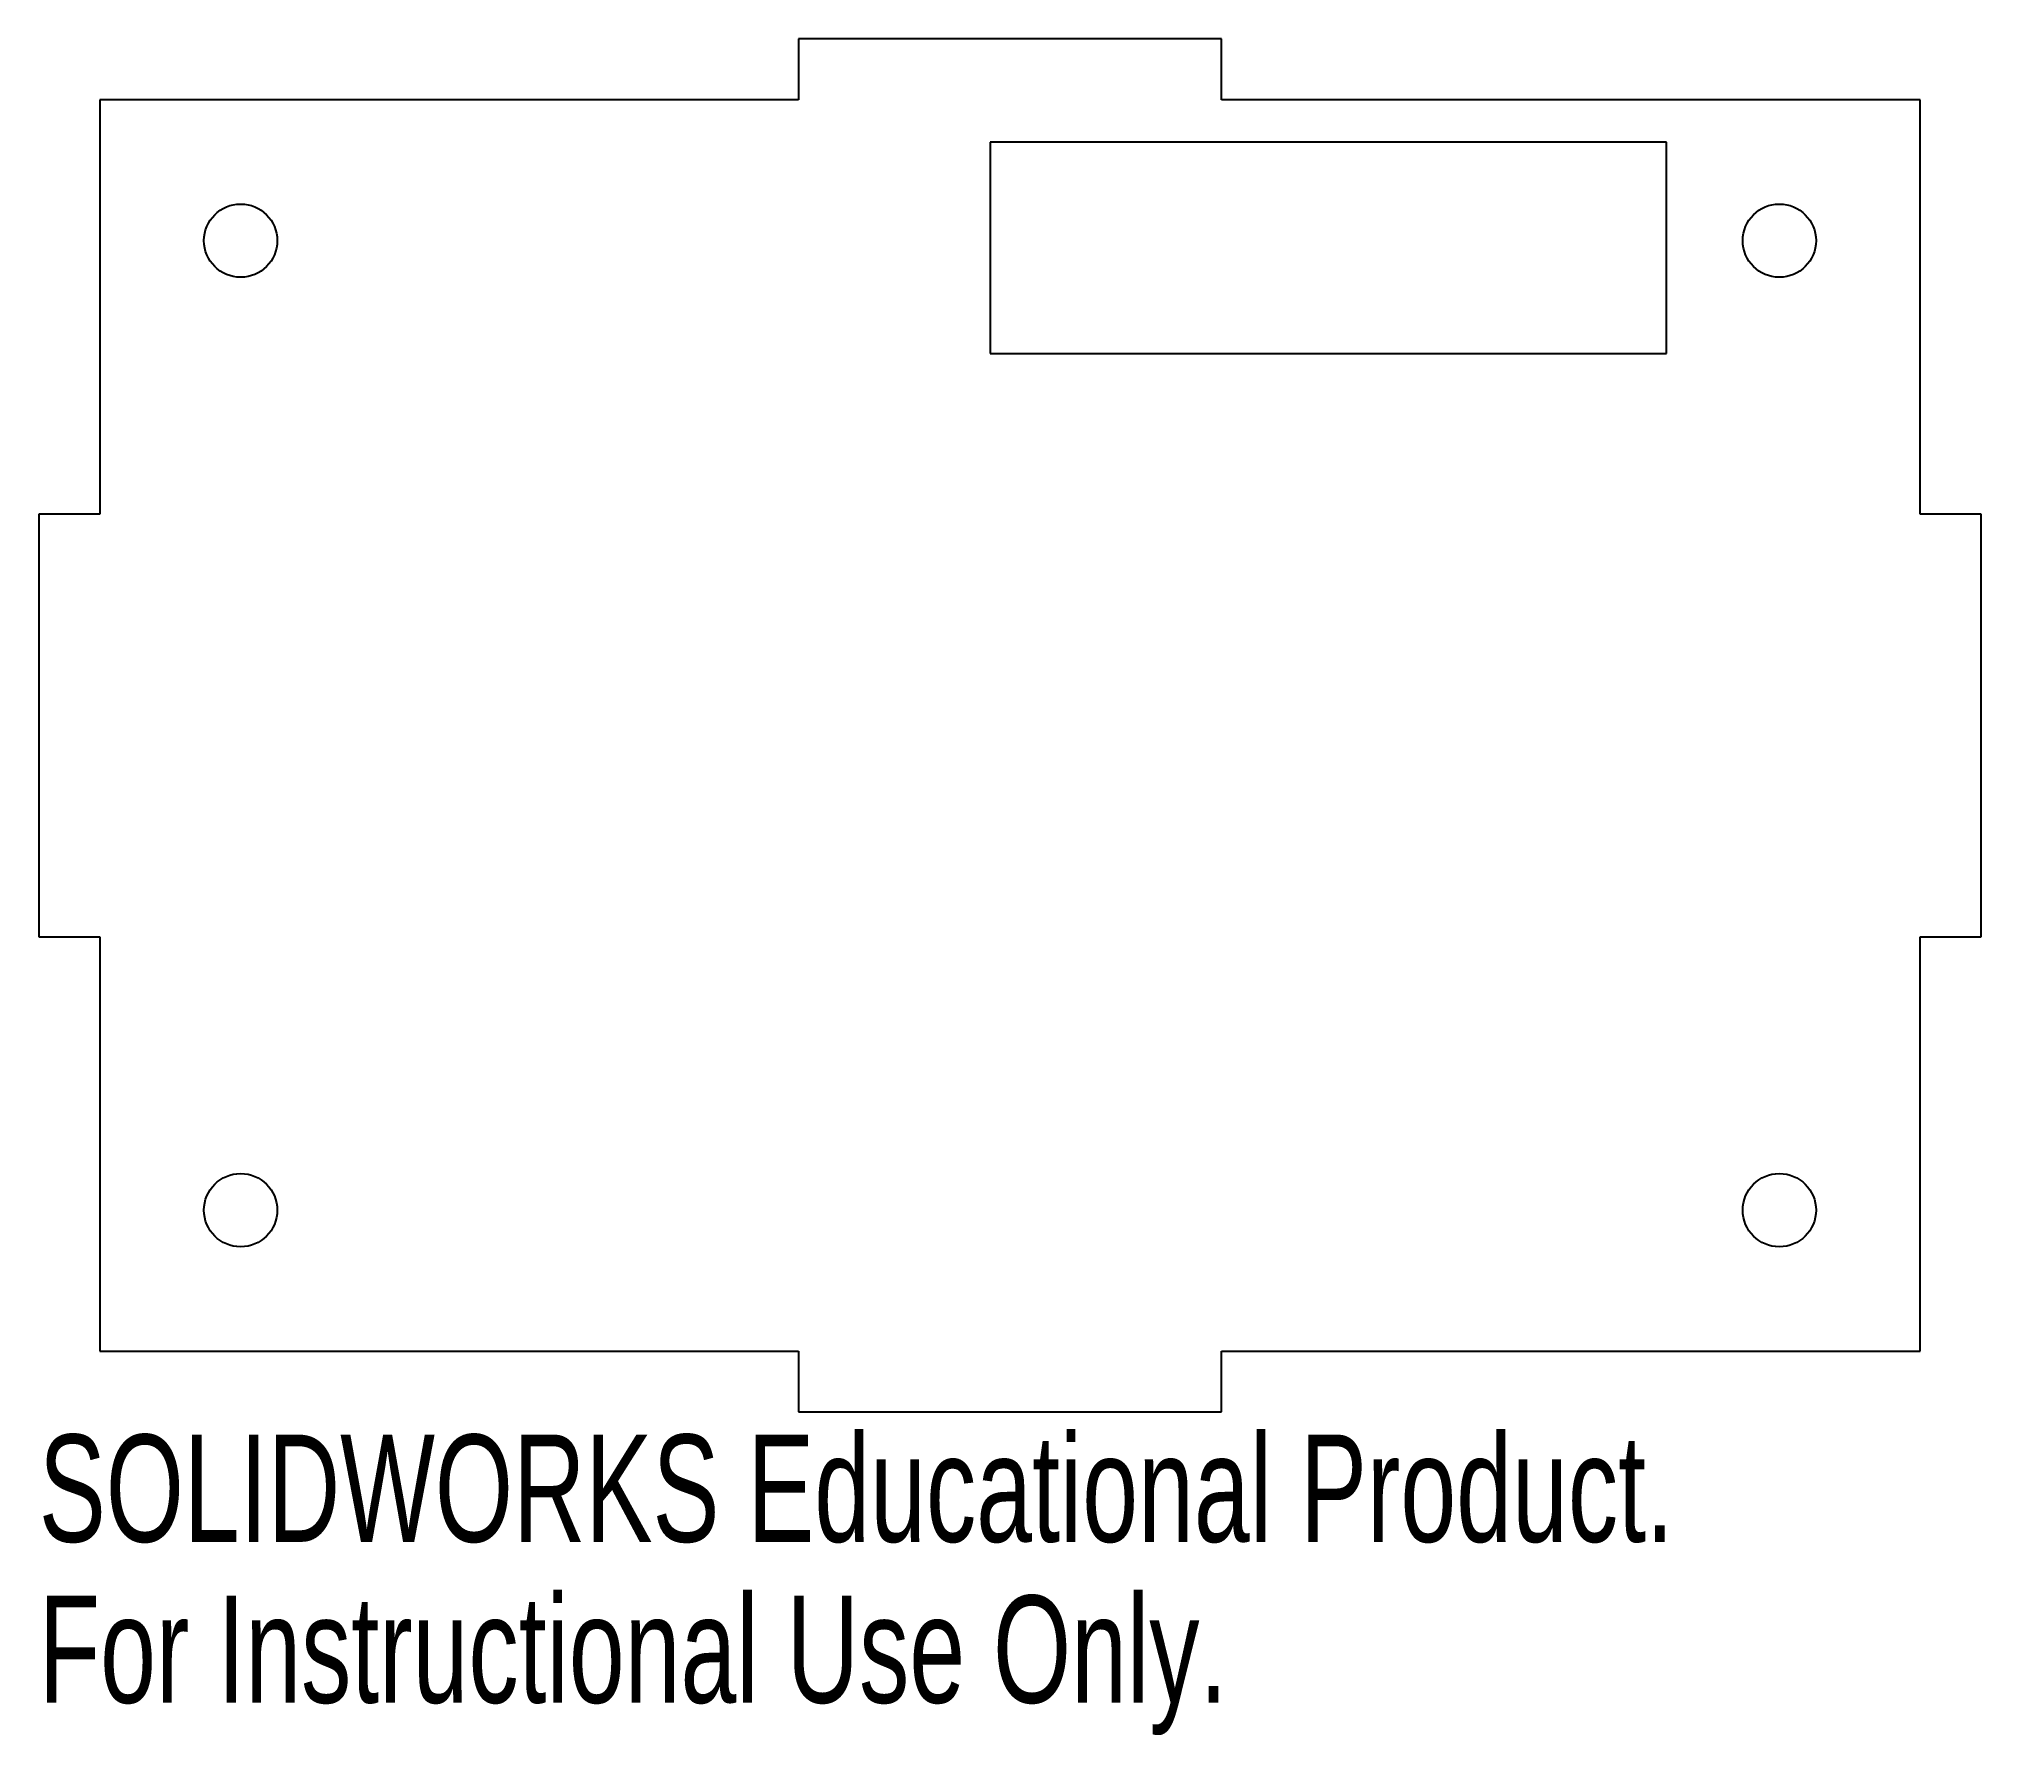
# Model space of a CAD drawing. Header units: inches. Extents: x -1.72 to 1.72, y -1.79 to 1.22.
import ezdxf

# ---------------------------------------------------------------- set-up
doc = ezdxf.new("R2010")
doc.units = ezdxf.units.IN
doc.header["$MEASUREMENT"] = 0
doc.styles.add('SLDTEXTSTYLE0', font='TXT', dxfattribs={"width": 0.7})

msp = doc.modelspace()

# ---------------------------------------------------------------- linework, layer by layer
at = {"color": 7, "linetype": 'Continuous', "lineweight": 25}
for p, q in [((-0.375, 1.218), (-0.375, 1.11)), ((0.375, 1.218), (-0.375, 1.218)), ((0.375, 1.11), (0.375, 1.218)), ((-1.615, 1.11), (-1.615, 0.375)), ((-0.375, 1.11), (-1.615, 1.11)), ((1.615, 1.11), (0.375, 1.11)), ((1.615, 0.375), (1.615, 1.11)), ((1.165, 1.035), (-0.035, 1.035)), ((-0.035, 1.035), (-0.035, 0.66)), ((1.165, 0.66), (1.165, 1.035)), ((-0.035, 0.66), (1.165, 0.66)), ((-1.723, 0.375), (-1.723, -0.375)), ((-1.615, 0.375), (-1.723, 0.375)), ((1.723, 0.375), (1.615, 0.375)), ((1.723, -0.375), (1.723, 0.375)), ((-1.723, -0.375), (-1.615, -0.375)), ((-1.615, -0.375), (-1.615, -1.11)), ((1.615, -0.375), (1.723, -0.375)), ((1.615, -1.11), (1.615, -0.375)), ((-1.615, -1.11), (-0.375, -1.11)), ((-0.375, -1.11), (-0.375, -1.218)), ((0.375, -1.218), (0.375, -1.11)), ((0.375, -1.11), (1.615, -1.11)), ((-0.375, -1.218), (0.375, -1.218))]:
    msp.add_line(p, q, dxfattribs=at)
for centre in [(-1.365, 0.86), (1.365, 0.86), (-1.365, -0.86), (1.365, -0.86)]:
    msp.add_circle(centre, 0.065, dxfattribs=at)

# ---------------------------------------------------------------- texts
at = {"color": 7, "linetype": 'Continuous', "char_height": 0.1903, "attachment_point": 1, "style": 'SLDTEXTSTYLE0'}
for s, insert in [('SOLIDWORKS Educational Product.', (-1.723, -1.2581)), ('For Instructional Use Only.', (-1.723, -1.5436))]:
    msp.add_mtext(s, dxfattribs=dict(at, insert=insert))

doc.saveas('drawing.dxf')
